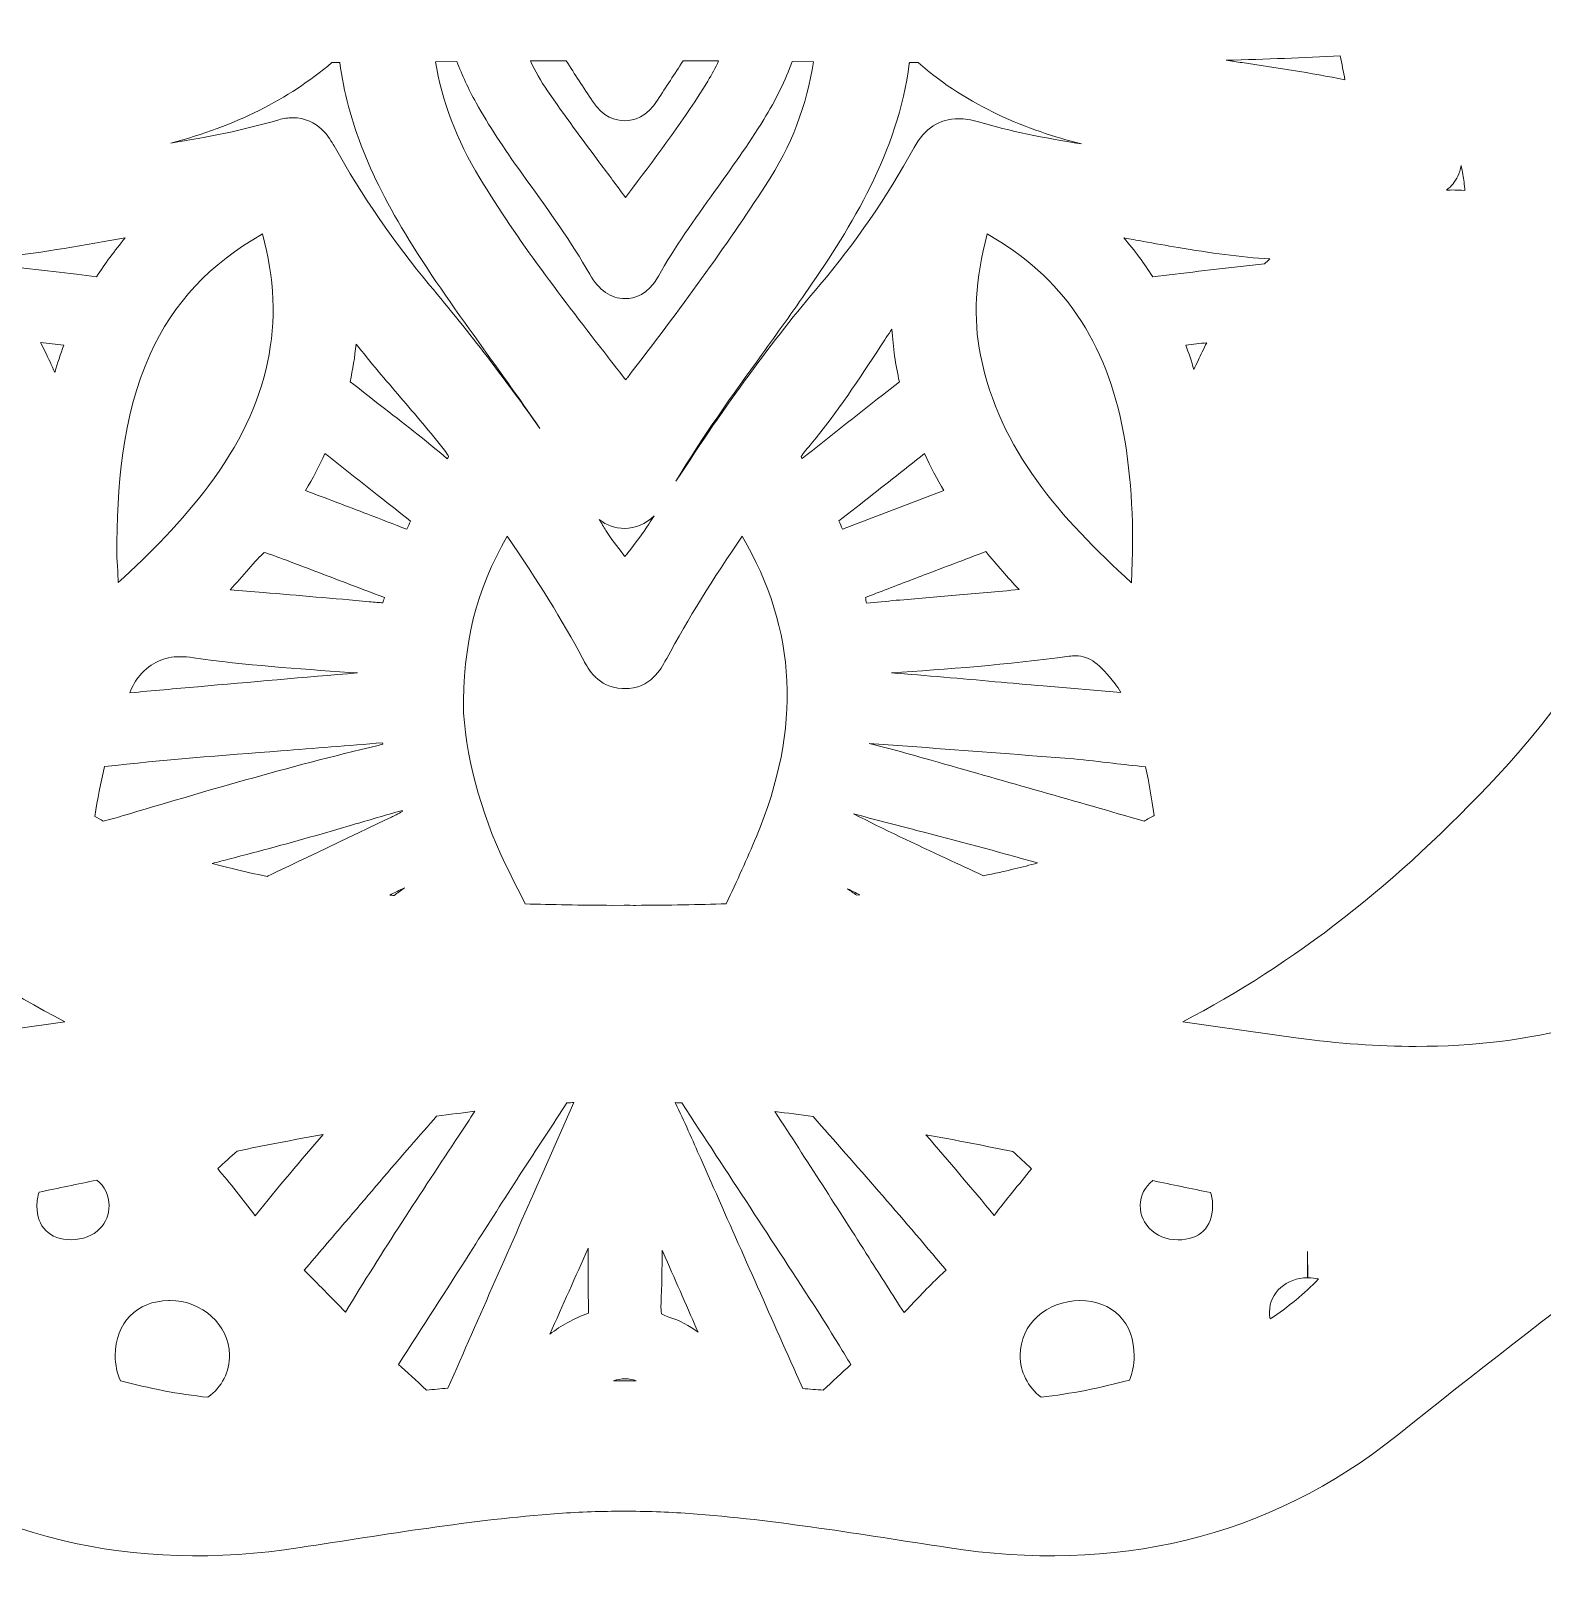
# Model space of a CAD drawing. Extents: x 86 to 1914, y -1775 to -226.
# Drawn here: x 877.8 to 1189.3, y -1775.2 to -1457.2 of the extents above; entities that cross this region are included whole.
import ezdxf

# ---------------------------------------------------------------- set-up
doc = ezdxf.new("R2010")
doc.units = 0
doc.header["$MEASUREMENT"] = 0
doc.layers.add('Layer 1', color=7, linetype='Continuous')

# ---------------------------------------------------------------- blocks, each defined once
blk = doc.blocks.new('block 3')
at = {"layer": 'Layer 1', "lineweight": 0}
for points, knots in [([(1909.17, -702.32), (1893.53, -708.4), (1878.2, -715.47), (1862.07, -720.2), (1823.68, -731.4), (1784.54, -739.2), (1744.98, -744.84), (1694.01, -752.11), (1642.77, -754.79), (1591.31, -753.43), (1567.38, -752.78), (1543.5, -751.06), (1519.7, -748.57), (1518.95, -748.5), (1518.23, -748.27), (1516.47, -747.89), (1521.31, -745.56), (1525.28, -743.84), (1529.07, -741.79), (1559.4, -725.46), (1587.96, -706.29), (1616.7, -687.4), (1637.98, -673.37), (1658.69, -658.5), (1678.04, -641.89), (1702.57, -620.8), (1726.08, -598.68), (1745.34, -572.43), (1771.85, -536.26), (1794.13, -497.98), (1805.01, -453.96), (1810.58, -431.4), (1812.48, -408.61), (1807.15, -385.71), (1799.99, -355.07), (1781.2, -333.42), (1754.39, -318.07), (1735.77, -307.39), (1715.33, -301.57), (1694.83, -296.02), (1639.25, -281.02), (1582.52, -273.01), (1525.26, -268.1), (1466.95, -263.11), (1408.48, -261.26), (1350.06, -258.65), (1310.62, -256.91), (1271.23, -254.46), (1231.92, -250.93), (1187.04, -246.9), (1142.64, -240.01), (1098.76, -229.77), (1097.38, -229.46), (1095.97, -229.28), (1094.55, -229.02), (1078.62, -226.14), (1069.68, -233.52), (1069.82, -249.66), (1069.91, -262.09), (1074.97, -273.1), (1080.67, -283.74), (1093.27, -307.24), (1112.11, -324.9), (1133.84, -339.73), (1161.19, -358.37), (1191.36, -371.14), (1222.31, -382.25), (1258.9, -395.4), (1296.14, -406.22), (1334.58, -412.44), (1357.87, -416.21), (1381.45, -418.28), (1404.53, -423.39), (1415.7, -425.87), (1426.68, -428.9), (1436.75, -434.56), (1456.38, -445.58), (1461.8, -464.49), (1451.07, -484.35), (1446.41, -492.94), (1439.97, -500.12), (1433.06, -506.94), (1394.64, -544.94), (1348.21, -569.06), (1297.15, -585.1), (1255.81, -598.08), (1213.48, -605.3), (1170.25, -608.18), (1144.02, -609.94), (1117.76, -611.25), (1091.51, -612.79), (1070.66, -614), (1049.77, -614.35), (1028.92, -615.67), (1019.27, -616.27), (1009.63, -616.49), (1000, -616.47), (990.37, -616.49), (980.73, -616.27), (971.08, -615.67), (950.23, -614.35), (929.34, -614), (908.49, -612.79), (882.24, -611.25), (855.98, -609.94), (829.75, -608.18), (786.52, -605.3), (744.19, -598.08), (702.85, -585.1), (651.79, -569.06), (605.36, -544.94), (566.94, -506.94), (560.03, -500.12), (553.59, -492.94), (548.93, -484.35), (538.2, -464.49), (543.62, -445.58), (563.25, -434.56), (573.32, -428.9), (584.3, -425.87), (595.47, -423.39), (618.55, -418.28), (642.13, -416.21), (665.42, -412.44), (703.86, -406.22), (741.1, -395.4), (777.69, -382.25), (808.64, -371.14), (838.81, -358.37), (866.15, -339.73), (887.89, -324.9), (906.73, -307.24), (919.33, -283.74), (925.03, -273.1), (930.09, -262.09), (930.18, -249.66), (930.32, -233.52), (921.38, -226.14), (905.45, -229.02), (904.03, -229.28), (902.62, -229.46), (901.24, -229.77), (857.36, -240.01), (812.96, -246.9), (768.08, -250.93), (728.77, -254.46), (689.38, -256.91), (649.94, -258.65), (591.52, -261.26), (533.05, -263.11), (474.74, -268.1), (417.48, -273.01), (360.75, -281.02), (305.17, -296.02), (284.67, -301.57), (264.23, -307.39), (245.61, -318.07), (218.8, -333.42), (200.01, -355.07), (192.85, -385.71), (187.52, -408.61), (189.42, -431.4), (194.99, -453.96), (205.87, -497.98), (228.15, -536.26), (254.66, -572.43), (273.92, -598.68), (297.43, -620.8), (321.96, -641.89), (341.31, -658.5), (362.02, -673.37), (383.3, -687.4), (412.04, -706.29), (440.6, -725.46), (470.93, -741.79), (474.72, -743.84), (478.69, -745.56), (483.53, -747.89), (481.77, -748.27), (481.05, -748.5), (480.3, -748.57), (456.5, -751.06), (432.62, -752.78), (408.69, -753.43), (357.23, -754.79), (305.99, -752.11), (255.02, -744.84), (215.46, -739.2), (176.32, -731.4), (137.93, -720.2), (121.79, -715.47), (106.47, -708.4), (90.83, -702.32), (87.69, -701.09), (86.4, -701.07), (86.48, -705.08), (86.69, -719.22), (87.8, -733.29), (91.12, -747.05), (99.71, -782.62), (115.58, -814.95), (136.23, -844.92), (168.79, -892.16), (210.55, -928.09), (264.67, -948.87), (273.9, -952.41), (282.4, -953.96), (291.34, -948.92), (292.97, -948.02), (294.91, -947.66), (296.69, -947), (374.62, -918.81), (451.55, -888.04), (528.24, -856.69), (532.23, -855.06), (533.25, -856.2), (534.44, -859.68), (539.3, -873.81), (542.84, -888.26), (545.3, -902.96), (551.58, -940.29), (550.69, -978.12), (552.97, -1015.72), (553.99, -1032.31), (554.86, -1048.99), (554.24, -1065.56), (553.75, -1078.11), (558.83, -1087.41), (565.88, -1096.91), (582.42, -1119.16), (599.1, -1141.37), (614.38, -1164.49), (643.83, -1209.07), (661.58, -1258.64), (673.71, -1310.35), (687.05, -1367.25), (691.77, -1425.16), (693.42, -1483.42), (694.18, -1510.5), (693.29, -1537.61), (694.51, -1564.72), (696.46, -1608.03), (712.64, -1644.19), (746.14, -1672.33), (776.75, -1698), (809.08, -1721.5), (840.23, -1746.5), (867.46, -1768.37), (898.86, -1775.17), (933.26, -1769.89), (950.95, -1767.19), (968.61, -1764.18), (986.51, -1762.87), (991.03, -1762.55), (995.52, -1762.4), (1000, -1762.4), (1004.48, -1762.4), (1008.97, -1762.55), (1013.49, -1762.87), (1031.39, -1764.18), (1049.05, -1767.19), (1066.74, -1769.89), (1101.14, -1775.17), (1132.54, -1768.37), (1159.77, -1746.5), (1190.92, -1721.5), (1223.25, -1698), (1253.86, -1672.33), (1287.36, -1644.19), (1303.53, -1608.03), (1305.49, -1564.72), (1306.71, -1537.61), (1305.82, -1510.5), (1306.58, -1483.42), (1308.23, -1425.16), (1312.95, -1367.25), (1326.29, -1310.35), (1338.42, -1258.64), (1356.17, -1209.07), (1385.62, -1164.49), (1400.9, -1141.37), (1417.58, -1119.16), (1434.12, -1096.91), (1441.17, -1087.41), (1446.25, -1078.11), (1445.76, -1065.56), (1445.14, -1048.99), (1446.01, -1032.31), (1447.03, -1015.72), (1449.31, -978.12), (1448.42, -940.29), (1454.7, -902.96), (1457.16, -888.26), (1460.7, -873.81), (1465.56, -859.68), (1466.75, -856.2), (1467.77, -855.06), (1471.76, -856.69), (1548.45, -888.04), (1625.38, -918.81), (1703.31, -947), (1705.09, -947.66), (1707.03, -948.02), (1708.66, -948.92), (1717.6, -953.96), (1726.1, -952.41), (1735.33, -948.87), (1789.45, -928.09), (1831.21, -892.16), (1863.77, -844.92), (1884.42, -814.95), (1900.29, -782.62), (1908.88, -747.05), (1912.2, -733.29), (1913.31, -719.22), (1913.52, -705.08), (1913.6, -701.07), (1912.31, -701.09), (1909.17, -702.32)], [0, 0, 0, 0, 1, 1, 1, 2, 2, 2, 3, 3, 3, 4, 4, 4, 5, 5, 5, 6, 6, 6, 7, 7, 7, 8, 8, 8, 9, 9, 9, 10, 10, 10, 11, 11, 11, 12, 12, 12, 13, 13, 13, 14, 14, 14, 15, 15, 15, 16, 16, 16, 17, 17, 17, 18, 18, 18, 19, 19, 19, 20, 20, 20, 21, 21, 21, 22, 22, 22, 23, 23, 23, 24, 24, 24, 25, 25, 25, 26, 26, 26, 27, 27, 27, 28, 28, 28, 29, 29, 29, 30, 30, 30, 31, 31, 31, 32, 32, 32, 33, 33, 33, 34, 34, 34, 35, 35, 35, 36, 36, 36, 37, 37, 37, 38, 38, 38, 39, 39, 39, 40, 40, 40, 41, 41, 41, 42, 42, 42, 43, 43, 43, 44, 44, 44, 45, 45, 45, 46, 46, 46, 47, 47, 47, 48, 48, 48, 49, 49, 49, 50, 50, 50, 51, 51, 51, 52, 52, 52, 53, 53, 53, 54, 54, 54, 55, 55, 55, 56, 56, 56, 57, 57, 57, 58, 58, 58, 59, 59, 59, 60, 60, 60, 61, 61, 61, 62, 62, 62, 63, 63, 63, 64, 64, 64, 65, 65, 65, 66, 66, 66, 67, 67, 67, 68, 68, 68, 69, 69, 69, 70, 70, 70, 71, 71, 71, 72, 72, 72, 73, 73, 73, 74, 74, 74, 75, 75, 75, 76, 76, 76, 77, 77, 77, 78, 78, 78, 79, 79, 79, 80, 80, 80, 81, 81, 81, 82, 82, 82, 83, 83, 83, 84, 84, 84, 85, 85, 85, 86, 86, 86, 87, 87, 87, 88, 88, 88, 89, 89, 89, 90, 90, 90, 91, 91, 91, 92, 92, 92, 93, 93, 93, 94, 94, 94, 95, 95, 95, 96, 96, 96, 97, 97, 97, 98, 98, 98, 99, 99, 99, 100, 100, 100, 101, 101, 101, 102, 102, 102, 103, 103, 103, 104, 104, 104, 105, 105, 105, 106, 106, 106, 106]), ([(1148.69, -1467.33), (1141.59, -1465.9), (1134.44, -1464.83), (1127.48, -1463.8), (1126.39, -1463.63), (1125.29, -1463.47), (1124.2, -1463.31), (1132.41, -1463.07), (1140.19, -1462.78), (1147.72, -1462.42), (1148.02, -1464.07), (1148.37, -1465.72), (1148.69, -1467.33)], [0, 0, 0, 0, 1, 1, 1, 2, 2, 2, 3, 3, 3, 4, 4, 4, 4]), ([(939.82, -1463.78), (939.82, -1463.78), (941.45, -1463.76), (941.45, -1463.76), (943.09, -1475.96), (947.76, -1487.68), (956.58, -1501.69), (961.47, -1509.45), (966.86, -1516.94), (972.08, -1524.17), (975.63, -1529.11), (979.24, -1534.11), (982.7, -1539.22), (975.83, -1529.36), (968.31, -1519.57), (959.98, -1509.65), (952.68, -1500.93), (946.04, -1491.28), (940.28, -1480.95), (939.48, -1479.52), (937.03, -1475.15), (931.74, -1475.15), (930.81, -1475.15), (929.85, -1475.29), (928.87, -1475.58), (921.64, -1477.7), (914.17, -1479.19), (906.66, -1480.37), (919.91, -1476.91), (930.83, -1471.43), (939.82, -1463.78)], [0, 0, 0, 0, 1, 1, 1, 2, 2, 2, 3, 3, 3, 4, 4, 4, 5, 5, 5, 6, 6, 6, 7, 7, 7, 8, 8, 8, 9, 9, 9, 10, 10, 10, 10]), ([(1000.4, -1529.2), (1000.25, -1529.02), (996.72, -1524.46), (996.72, -1524.46), (987.58, -1512.66), (978.12, -1500.48), (970.34, -1487.62), (965.5, -1479.64), (962.43, -1471.58), (961.22, -1463.6), (961.22, -1463.6), (965.62, -1463.56), (965.62, -1463.56), (966.66, -1466.39), (967.98, -1469.24), (969.56, -1472.07), (972.17, -1476.71), (975.25, -1481.46), (978.97, -1486.61), (978.97, -1486.61), (980.02, -1488.06), (980.02, -1488.06), (984.73, -1494.57), (989.18, -1500.71), (992.98, -1507.38), (994.9, -1510.74), (997.35, -1512.44), (1000.25, -1512.44), (1002.21, -1512.44), (1005, -1511.65), (1007.14, -1507.82), (1010.52, -1501.8), (1014.5, -1496.25), (1018.73, -1490.38), (1022.14, -1485.63), (1025.67, -1480.71), (1028.85, -1475.55), (1031.37, -1471.39), (1033.33, -1467.44), (1034.74, -1463.56), (1034.74, -1463.56), (1039.11, -1463.6), (1039.11, -1463.6), (1037.82, -1472.46), (1034.52, -1481.02), (1029.25, -1489.11), (1021.07, -1501.6), (1011.75, -1514.57), (1000.74, -1528.74), (1000.65, -1528.87), (1000.53, -1529.03), (1000.4, -1529.2)], [0, 0, 0, 0, 1, 1, 1, 2, 2, 2, 3, 3, 3, 4, 4, 4, 5, 5, 5, 6, 6, 6, 7, 7, 7, 8, 8, 8, 9, 9, 9, 10, 10, 10, 11, 11, 11, 12, 12, 12, 13, 13, 13, 14, 14, 14, 15, 15, 15, 16, 16, 16, 17, 17, 17, 17]), ([(988.12, -1463.42), (989.92, -1466.19), (991.73, -1468.96), (993.55, -1471.72), (995.74, -1475.08), (998.37, -1475.78), (1000.18, -1475.78), (1002.03, -1475.78), (1004.71, -1475.04), (1006.98, -1471.5), (1008.72, -1468.8), (1010.48, -1466.12), (1012.26, -1463.42), (1014.69, -1463.43), (1017.12, -1463.43), (1019.55, -1463.45), (1018.89, -1464.85), (1018.15, -1466.23), (1017.32, -1467.6), (1012.71, -1475.24), (1007.16, -1482.58), (1001.78, -1489.69), (1001.78, -1489.69), (1000.34, -1491.59), (1000.34, -1491.59), (998.6, -1489.18), (996.83, -1486.81), (995.03, -1484.43), (991.44, -1479.61), (987.71, -1474.62), (984.3, -1469.62), (982.88, -1467.57), (981.72, -1465.52), (980.78, -1463.45), (983.23, -1463.43), (985.68, -1463.43), (988.12, -1463.42)], [0, 0, 0, 0, 1, 1, 1, 2, 2, 2, 3, 3, 3, 4, 4, 4, 5, 5, 5, 6, 6, 6, 7, 7, 7, 8, 8, 8, 9, 9, 9, 10, 10, 10, 11, 11, 11, 12, 12, 12, 12]), ([(1073.12, -1476.02), (1071.6, -1475.56), (1070.26, -1475.35), (1069.01, -1475.35), (1065.13, -1475.35), (1062.05, -1477.34), (1059.87, -1481.31), (1054.19, -1491.57), (1047.65, -1501.09), (1040.43, -1509.6), (1030.68, -1521.07), (1021.12, -1534.09), (1010.77, -1550.08), (1016.15, -1541.05), (1022.41, -1532.37), (1028.48, -1523.94), (1031.64, -1519.57), (1034.9, -1515.04), (1038.02, -1510.5), (1046.85, -1497.63), (1056.48, -1482.36), (1058.87, -1464), (1058.87, -1463.92), (1058.89, -1463.85), (1058.89, -1463.78), (1058.89, -1463.78), (1060.67, -1463.78), (1060.67, -1463.78), (1071.15, -1472.92), (1083.15, -1477.72), (1094.34, -1480.55), (1086.43, -1479.26), (1079.7, -1477.96), (1073.12, -1476.02)], [0, 0, 0, 0, 1, 1, 1, 2, 2, 2, 3, 3, 3, 4, 4, 4, 5, 5, 5, 6, 6, 6, 7, 7, 7, 8, 8, 8, 9, 9, 9, 10, 10, 10, 11, 11, 11, 11]), ([(1170.98, -1488.75), (1171.65, -1487.91), (1172.34, -1486.7), (1172.66, -1485.03), (1172.77, -1485.63), (1172.88, -1486.23), (1172.99, -1486.84), (1173.17, -1487.89), (1173.3, -1489), (1173.43, -1490.16), (1172.5, -1490.09), (1171.58, -1490.05), (1170.67, -1490.05), (1170.32, -1490.05), (1169.96, -1490.05), (1169.62, -1490.07), (1170.13, -1489.69), (1170.58, -1489.25), (1170.98, -1488.75)], [0, 0, 0, 0, 1, 1, 1, 2, 2, 2, 3, 3, 3, 4, 4, 4, 5, 5, 5, 6, 6, 6, 6]), ([(868.53, -1504.18), (877.22, -1503.43), (885.77, -1501.93), (894.06, -1500.48), (895.11, -1500.3), (896.16, -1500.11), (897.23, -1499.93), (895.02, -1502.56), (893.06, -1505.21), (891.3, -1507.93), (891.3, -1507.93), (887.17, -1507.42), (887.17, -1507.42), (880.82, -1506.66), (874.28, -1505.88), (867.77, -1505.17), (867.48, -1504.88), (867.17, -1504.61), (866.88, -1504.34), (867.51, -1504.27), (868.17, -1504.21), (868.53, -1504.18)], [0, 0, 0, 0, 1, 1, 1, 2, 2, 2, 3, 3, 3, 4, 4, 4, 5, 5, 5, 6, 6, 6, 7, 7, 7, 7]), ([(914.48, -1550.94), (908.94, -1558.35), (902.4, -1564.93), (895.8, -1570.99), (895.73, -1569.67), (895.49, -1565.13), (895.49, -1565.13), (895.55, -1551.44), (896.43, -1536.98), (902.36, -1523.88), (907.13, -1513.35), (914.71, -1505.23), (925.5, -1499.12), (930.56, -1517.28), (926.93, -1534.26), (914.48, -1550.94)], [0, 0, 0, 0, 1, 1, 1, 2, 2, 2, 3, 3, 3, 4, 4, 4, 5, 5, 5, 5]), ([(1104.65, -1571.01), (1090.11, -1557.63), (1077.51, -1543.85), (1073.54, -1524.07), (1072.02, -1516.49), (1072.45, -1508.51), (1074.94, -1499.12), (1090.4, -1507.84), (1099.59, -1521.29), (1103.04, -1540.2), (1104.73, -1549.56), (1105.27, -1559.35), (1104.65, -1571.01)], [0, 0, 0, 0, 1, 1, 1, 2, 2, 2, 3, 3, 3, 4, 4, 4, 4]), ([(1103.13, -1499.93), (1104.44, -1500.15), (1105.76, -1500.4), (1107.1, -1500.64), (1109.49, -1501.08), (1111.89, -1501.51), (1114.28, -1501.91), (1120.95, -1503), (1127.01, -1503.92), (1133.21, -1504.25), (1132.85, -1504.59), (1132.49, -1504.94), (1132.12, -1505.28), (1125.52, -1505.93), (1118.89, -1506.77), (1112.45, -1507.55), (1112.45, -1507.55), (1109.06, -1507.97), (1109.06, -1507.97), (1107.32, -1505.21), (1105.34, -1502.54), (1103.13, -1499.93)], [0, 0, 0, 0, 1, 1, 1, 2, 2, 2, 3, 3, 3, 4, 4, 4, 5, 5, 5, 6, 6, 6, 7, 7, 7, 7]), ([(751.15, -1592.28), (751.82, -1566.46), (759.07, -1540.33), (774.01, -1510), (774.88, -1508.24), (775.79, -1506.44), (776.7, -1504.67), (777.02, -1508.13), (777.29, -1511.61), (777.53, -1515.05), (779.94, -1551.08), (794.17, -1583.28), (819.85, -1610.79), (840.55, -1632.98), (861.91, -1649.68), (884.76, -1661.5), (877.07, -1662.62), (869.2, -1663.77), (861.46, -1664.82), (852.59, -1666), (844.49, -1666.58), (836.66, -1666.58), (824.65, -1666.58), (813.7, -1665.22), (803.17, -1662.41), (781.99, -1656.75), (768.1, -1647.12), (759.47, -1632.13), (753.36, -1621.54), (750.73, -1608.87), (751.15, -1592.28)], [0, 0, 0, 0, 1, 1, 1, 2, 2, 2, 3, 3, 3, 4, 4, 4, 5, 5, 5, 6, 6, 6, 7, 7, 7, 8, 8, 8, 9, 9, 9, 10, 10, 10, 10]), ([(1138.54, -1664.82), (1130.8, -1663.77), (1122.93, -1662.62), (1115.24, -1661.5), (1138.09, -1649.68), (1159.45, -1633), (1180.15, -1610.79), (1205.83, -1583.28), (1220.06, -1551.08), (1222.47, -1515.04), (1222.71, -1511.61), (1222.98, -1508.13), (1223.3, -1504.67), (1224.21, -1506.44), (1225.12, -1508.24), (1225.99, -1510.01), (1240.93, -1540.33), (1248.18, -1566.47), (1248.85, -1592.28), (1249.27, -1608.87), (1246.64, -1621.54), (1240.53, -1632.13), (1231.9, -1647.12), (1218.01, -1656.75), (1196.83, -1662.41), (1186.3, -1665.22), (1175.35, -1666.58), (1163.34, -1666.58), (1155.51, -1666.58), (1147.41, -1666), (1138.54, -1664.82)], [0, 0, 0, 0, 1, 1, 1, 2, 2, 2, 3, 3, 3, 4, 4, 4, 5, 5, 5, 6, 6, 6, 7, 7, 7, 8, 8, 8, 9, 9, 9, 10, 10, 10, 10]), ([(1056.82, -1529.6), (1056.82, -1529.6), (1053.36, -1532.32), (1053.36, -1532.32), (1047.85, -1536.65), (1042.34, -1540.98), (1036.81, -1545.39), (1036.72, -1545.24), (1036.62, -1545.1), (1036.55, -1544.99), (1037.1, -1544.23), (1038, -1543.14), (1038.66, -1542.34), (1044, -1535.91), (1048.57, -1528.94), (1052.98, -1522.2), (1053.74, -1521.06), (1054.5, -1519.9), (1055.26, -1518.74), (1055.54, -1522.54), (1056.04, -1526.11), (1056.82, -1529.6)], [0, 0, 0, 0, 1, 1, 1, 2, 2, 2, 3, 3, 3, 4, 4, 4, 5, 5, 5, 6, 6, 6, 7, 7, 7, 7]), ([(884.56, -1522.03), (883.89, -1523.88), (883.25, -1525.75), (882.71, -1527.66), (882.07, -1526.19), (881.4, -1524.77), (880.73, -1523.38), (880.42, -1522.74), (880.1, -1522.11), (879.77, -1521.47), (881.37, -1521.65), (882.96, -1521.85), (884.56, -1522.03)], [0, 0, 0, 0, 1, 1, 1, 2, 2, 2, 3, 3, 3, 4, 4, 4, 4]), ([(943.59, -1529.56), (944.14, -1527.04), (944.55, -1524.46), (944.83, -1521.8), (947.82, -1525.59), (950.92, -1529.22), (953.98, -1532.79), (957.01, -1536.34), (960.15, -1540), (963.03, -1543.68), (963.56, -1544.35), (963.79, -1544.75), (963.88, -1544.97), (963.85, -1545.08), (963.76, -1545.22), (963.63, -1545.46), (959.1, -1541.62), (954.4, -1537.97), (949.83, -1534.44), (947.75, -1532.8), (945.66, -1531.19), (943.59, -1529.56)], [0, 0, 0, 0, 1, 1, 1, 2, 2, 2, 3, 3, 3, 4, 4, 4, 5, 5, 5, 6, 6, 6, 7, 7, 7, 7]), ([(1120.21, -1521.53), (1119.88, -1522.14), (1119.58, -1522.74), (1119.27, -1523.38), (1118.69, -1524.59), (1118.11, -1525.81), (1117.54, -1527.06), (1117.04, -1525.35), (1116.48, -1523.67), (1115.86, -1522.03), (1117.33, -1521.85), (1118.78, -1521.69), (1120.21, -1521.53)], [0, 0, 0, 0, 1, 1, 1, 2, 2, 2, 3, 3, 3, 4, 4, 4, 4]), ([(947.24, -1556.88), (942.98, -1555.27), (938.72, -1553.64), (934.4, -1552.01), (935.91, -1549.49), (937.23, -1546.95), (938.41, -1544.37), (942.11, -1547.33), (945.82, -1550.25), (949.54, -1553.17), (951.72, -1554.87), (953.87, -1556.58), (956.05, -1558.3), (955.8, -1558.84), (955.54, -1559.4), (955.29, -1559.97), (952.6, -1558.95), (949.92, -1557.92), (947.24, -1556.88)], [0, 0, 0, 0, 1, 1, 1, 2, 2, 2, 3, 3, 3, 4, 4, 4, 5, 5, 5, 6, 6, 6, 6]), ([(1066.02, -1552.02), (1066.02, -1552.02), (1045.11, -1559.95), (1045.11, -1559.95), (1044.86, -1559.39), (1044.62, -1558.82), (1044.37, -1558.28), (1044.37, -1558.28), (1048.81, -1554.78), (1048.81, -1554.78), (1053.2, -1551.34), (1057.57, -1547.87), (1061.97, -1544.39), (1063.24, -1547.13), (1064.62, -1549.69), (1066.02, -1552.02)], [0, 0, 0, 0, 1, 1, 1, 2, 2, 2, 3, 3, 3, 4, 4, 4, 5, 5, 5, 5]), ([(1000.15, -1559.82), (1002.43, -1559.82), (1004.53, -1558.9), (1006.24, -1557.21), (1005.87, -1557.77), (1005.51, -1558.33), (1005.15, -1558.91), (1003.92, -1560.89), (1002.43, -1562.81), (1000.85, -1564.82), (1000.63, -1565.1), (1000.44, -1565.35), (1000.24, -1565.62), (1000.13, -1565.5), (1000.04, -1565.37), (999.95, -1565.24), (998.6, -1563.52), (997.33, -1561.91), (996.34, -1560.26), (995.88, -1559.49), (995.43, -1558.73), (994.96, -1557.97), (996.46, -1559.17), (998.24, -1559.82), (1000.15, -1559.82)], [0, 0, 0, 0, 1, 1, 1, 2, 2, 2, 3, 3, 3, 4, 4, 4, 5, 5, 5, 6, 6, 6, 7, 7, 7, 8, 8, 8, 8]), ([(966.98, -1597.86), (966.8, -1583.66), (969.52, -1572.51), (975.99, -1561.43), (982.3, -1570.66), (987.29, -1578.73), (991.53, -1586.56), (991.53, -1586.56), (991.77, -1587.04), (991.77, -1587.04), (992.62, -1588.69), (994.62, -1592.57), (999.67, -1592.82), (999.84, -1592.84), (1000.02, -1592.84), (1000.18, -1592.84), (1005.53, -1592.84), (1007.74, -1588.69), (1008.68, -1586.91), (1008.68, -1586.91), (1008.85, -1586.62), (1008.85, -1586.62), (1013.25, -1578.46), (1018.37, -1570.19), (1024.42, -1561.43), (1035.75, -1580.73), (1036.7, -1601), (1027.34, -1623.33), (1025.44, -1627.87), (1023.35, -1632.51), (1021.14, -1637.17), (1015.45, -1637.37), (1009.39, -1637.48), (1002.39, -1637.51), (1002.39, -1637.51), (1000.13, -1637.49), (1000.11, -1637.49), (1000.11, -1637.49), (997.64, -1637.51), (997.64, -1637.51), (991.06, -1637.48), (985.17, -1637.37), (979.71, -1637.2), (978.68, -1635.17), (977.66, -1633.14), (976.63, -1631.11), (971.15, -1620.45), (967.64, -1608.34), (966.98, -1597.86)], [0, 0, 0, 0, 1, 1, 1, 2, 2, 2, 3, 3, 3, 4, 4, 4, 5, 5, 5, 6, 6, 6, 7, 7, 7, 8, 8, 8, 9, 9, 9, 10, 10, 10, 11, 11, 11, 12, 12, 12, 13, 13, 13, 14, 14, 14, 15, 15, 15, 16, 16, 16, 16]), ([(950.36, -1575.14), (949.61, -1575.11), (948.67, -1575.01), (947.51, -1574.91), (940.24, -1574.25), (932.95, -1573.64), (925.66, -1573.02), (923.4, -1572.82), (921.11, -1572.64), (918.84, -1572.44), (920.13, -1571.04), (921.4, -1569.63), (922.69, -1568.16), (923.9, -1566.78), (925.17, -1565.37), (925.84, -1564.77), (926.77, -1564.99), (928.71, -1565.71), (930.45, -1566.38), (932.68, -1567.22), (934.91, -1568.07), (937.14, -1568.92), (941.64, -1570.64), (946.13, -1572.37), (950.65, -1574.02), (950.56, -1574.42), (950.45, -1574.8), (950.36, -1575.14)], [0, 0, 0, 0, 1, 1, 1, 2, 2, 2, 3, 3, 3, 4, 4, 4, 5, 5, 5, 6, 6, 6, 7, 7, 7, 8, 8, 8, 9, 9, 9, 9]), ([(1049.84, -1574.04), (1050.5, -1573.76), (1051.28, -1573.47), (1052.02, -1573.18), (1055.34, -1571.93), (1058.65, -1570.66), (1061.95, -1569.41), (1066.18, -1567.8), (1070.4, -1566.18), (1074.65, -1564.59), (1076.89, -1567.31), (1079.22, -1569.94), (1081.5, -1572.42), (1077.04, -1572.82), (1072.72, -1573.2), (1068.43, -1573.58), (1066.38, -1573.76), (1064.31, -1573.94), (1062.26, -1574.11), (1058.26, -1574.45), (1054.12, -1574.8), (1050.02, -1575.21), (1049.97, -1574.82), (1049.9, -1574.4), (1049.84, -1574.04)], [0, 0, 0, 0, 1, 1, 1, 2, 2, 2, 3, 3, 3, 4, 4, 4, 5, 5, 5, 6, 6, 6, 7, 7, 7, 8, 8, 8, 8]), ([(900.21, -1590.15), (902.73, -1587.38), (905.16, -1586.26), (908.55, -1586.26), (909.38, -1586.26), (910.29, -1586.33), (911.27, -1586.47), (921.98, -1588), (932.88, -1588.76), (943.43, -1589.48), (943.43, -1589.48), (945.12, -1589.61), (945.12, -1589.61), (934.11, -1590.5), (923, -1591.48), (912.21, -1592.44), (907.53, -1592.86), (902.85, -1593.27), (898.18, -1593.69), (898.75, -1592.29), (899.37, -1591.08), (900.21, -1590.15)], [0, 0, 0, 0, 1, 1, 1, 2, 2, 2, 3, 3, 3, 4, 4, 4, 5, 5, 5, 6, 6, 6, 7, 7, 7, 7]), ([(1055.19, -1589.59), (1066.36, -1588.87), (1079.03, -1587.87), (1091.85, -1586.17), (1092.29, -1586.11), (1092.72, -1586.07), (1093.12, -1586.07), (1096.2, -1586.07), (1098.05, -1587.78), (1101.3, -1591.82), (1101.72, -1592.35), (1102.12, -1592.95), (1102.46, -1593.65), (1102.46, -1593.65), (1086.47, -1592.28), (1086.47, -1592.28), (1083.17, -1591.99), (1079.89, -1591.7), (1076.59, -1591.41), (1069.59, -1590.77), (1062.37, -1590.14), (1055.19, -1589.59)], [0, 0, 0, 0, 1, 1, 1, 2, 2, 2, 3, 3, 3, 4, 4, 4, 5, 5, 5, 6, 6, 6, 7, 7, 7, 7]), ([(892.93, -1608.92), (905.01, -1607.52), (917.36, -1606.58), (929.31, -1605.67), (936.16, -1605.15), (943.21, -1604.6), (950.28, -1603.99), (950.3, -1604.08), (950.32, -1604.19), (950.34, -1604.3), (949.98, -1604.37), (949.63, -1604.46), (949.36, -1604.53), (930.9, -1608.92), (912.48, -1614.32), (896.89, -1619), (895.51, -1619.42), (894.11, -1619.76), (892.66, -1620.13), (892.1, -1619.82), (891.54, -1619.49), (890.98, -1619.16), (891.5, -1615.61), (892.16, -1612.24), (892.93, -1608.92)], [0, 0, 0, 0, 1, 1, 1, 2, 2, 2, 3, 3, 3, 4, 4, 4, 5, 5, 5, 6, 6, 6, 7, 7, 7, 8, 8, 8, 8]), ([(1062.43, -1605), (1072.65, -1605.77), (1082.73, -1606.53), (1092.81, -1607.34), (1095.46, -1607.56), (1098.07, -1607.87), (1100.85, -1608.21), (1103, -1608.47), (1105.23, -1608.72), (1107.57, -1608.96), (1108.3, -1612.22), (1108.82, -1615.52), (1109.37, -1618.96), (1108.68, -1619.36), (1107.97, -1619.76), (1107.26, -1620.14), (1093.14, -1616.06), (1078.98, -1612.04), (1064.82, -1608.01), (1064.82, -1608.01), (1063.39, -1607.61), (1063.39, -1607.61), (1059.22, -1606.42), (1054.92, -1605.2), (1050.59, -1604.12), (1050.59, -1604.12), (1062.43, -1605), (1062.43, -1605)], [0, 0, 0, 0, 1, 1, 1, 2, 2, 2, 3, 3, 3, 4, 4, 4, 5, 5, 5, 6, 6, 6, 7, 7, 7, 8, 8, 8, 9, 9, 9, 9]), ([(918.77, -1627.94), (924.94, -1626.31), (931.34, -1624.62), (937.59, -1622.81), (937.59, -1622.81), (944.08, -1620.92), (944.08, -1620.92), (947.47, -1619.93), (950.88, -1618.93), (954.29, -1617.95), (954.33, -1618.02), (954.35, -1618.09), (954.38, -1618.17), (953.57, -1618.6), (952.55, -1619.09), (952.12, -1619.31), (945.55, -1622.43), (926.5, -1631.55), (926.5, -1631.55), (924.05, -1631.06), (921.75, -1630.55), (919.53, -1630.01), (918.03, -1629.64), (916.56, -1629.28), (915.13, -1628.9), (916.34, -1628.57), (917.56, -1628.25), (918.77, -1627.94)], [0, 0, 0, 0, 1, 1, 1, 2, 2, 2, 3, 3, 3, 4, 4, 4, 5, 5, 5, 6, 6, 6, 7, 7, 7, 8, 8, 8, 9, 9, 9, 9]), ([(1074.14, -1631.42), (1071.62, -1630.22), (1069.06, -1629.05), (1066.52, -1627.85), (1060.2, -1624.91), (1053.67, -1621.87), (1047.38, -1618.64), (1051.69, -1619.8), (1056.01, -1620.92), (1060.32, -1622.05), (1068.54, -1624.19), (1077, -1626.4), (1085.33, -1628.77), (1083.75, -1629.21), (1082.13, -1629.61), (1080.47, -1630.01), (1078.51, -1630.48), (1076.44, -1630.95), (1074.14, -1631.42)], [0, 0, 0, 0, 1, 1, 1, 2, 2, 2, 3, 3, 3, 4, 4, 4, 5, 5, 5, 6, 6, 6, 6]), ([(954.8, -1633.9), (954.07, -1634.45), (953.37, -1634.97), (952.64, -1635.48), (952.35, -1635.46), (952.04, -1635.43), (951.75, -1635.39), (952.77, -1634.9), (953.78, -1634.39), (954.8, -1633.9)], [0, 0, 0, 0, 1, 1, 1, 2, 2, 2, 3, 3, 3, 3]), ([(1048.68, -1635.36), (1048.68, -1635.36), (1048.03, -1635.41), (1048.03, -1635.41), (1047.41, -1634.97), (1046.78, -1634.54), (1046.14, -1634.12), (1047, -1634.52), (1047.85, -1634.94), (1048.68, -1635.36)], [0, 0, 0, 0, 1, 1, 1, 2, 2, 2, 3, 3, 3, 3]), ([(968.27, -1709.2), (971.5, -1704.13), (974.74, -1699.03), (978.01, -1693.97), (980.85, -1689.53), (983.74, -1685.14), (986.64, -1680.74), (986.64, -1680.74), (988.27, -1678.24), (988.27, -1678.24), (988.76, -1678.2), (989.23, -1678.18), (989.7, -1678.15), (989.7, -1678.15), (983.3, -1692.65), (983.3, -1692.65), (976.77, -1707.45), (970.23, -1722.24), (963.76, -1737.05), (962.27, -1737.16), (960.8, -1737.29), (959.33, -1737.42), (957.17, -1735.37), (955.32, -1733.7), (953.53, -1732.14), (958.52, -1724.52), (963.47, -1716.73), (968.27, -1709.2)], [0, 0, 0, 0, 1, 1, 1, 2, 2, 2, 3, 3, 3, 4, 4, 4, 5, 5, 5, 6, 6, 6, 7, 7, 7, 8, 8, 8, 9, 9, 9, 9]), ([(1036.9, -1737.11), (1036.9, -1737.11), (1035.61, -1734.21), (1035.61, -1734.21), (1029.46, -1720.35), (1023.43, -1706.76), (1017.39, -1693.18), (1017.39, -1693.18), (1015.86, -1689.71), (1015.86, -1689.71), (1014.2, -1685.92), (1012.47, -1682.01), (1010.57, -1678.16), (1011.02, -1678.2), (1011.5, -1678.24), (1011.97, -1678.25), (1021.36, -1692.56), (1030.73, -1706.88), (1040.05, -1721.22), (1041.56, -1723.55), (1043.04, -1725.98), (1044.48, -1728.33), (1045.24, -1729.6), (1046.02, -1730.87), (1046.81, -1732.16), (1044.93, -1733.9), (1043.04, -1735.66), (1041.14, -1737.45), (1039.73, -1737.33), (1038.31, -1737.22), (1036.9, -1737.11)], [0, 0, 0, 0, 1, 1, 1, 2, 2, 2, 3, 3, 3, 4, 4, 4, 5, 5, 5, 6, 6, 6, 7, 7, 7, 8, 8, 8, 9, 9, 9, 10, 10, 10, 10]), ([(942.58, -1702.84), (946.78, -1697.87), (951.01, -1692.92), (955.27, -1687.99), (957.12, -1685.87), (958.99, -1683.75), (960.85, -1681.63), (960.85, -1681.63), (961.43, -1680.97), (961.43, -1680.97), (964.14, -1680.59), (966.77, -1680.27), (969.32, -1679.96), (968.23, -1681.59), (967.16, -1683.22), (966.08, -1684.85), (958.24, -1696.71), (950.18, -1708.93), (942.63, -1721.35), (939.7, -1718.34), (936.81, -1715.4), (934.15, -1712.74), (936.96, -1709.44), (939.77, -1706.14), (942.58, -1702.84)], [0, 0, 0, 0, 1, 1, 1, 2, 2, 2, 3, 3, 3, 4, 4, 4, 5, 5, 5, 6, 6, 6, 7, 7, 7, 8, 8, 8, 8]), ([(1066.22, -1712.94), (1063.59, -1715.31), (1061.19, -1717.85), (1058.89, -1720.3), (1058.51, -1720.68), (1058.15, -1721.08), (1057.78, -1721.46), (1055.37, -1717.71), (1052.98, -1713.95), (1050.59, -1710.2), (1044.26, -1700.28), (1037.73, -1690.04), (1031.13, -1680.01), (1033.71, -1680.32), (1036.35, -1680.67), (1039.05, -1681.05), (1047.87, -1691.04), (1057.17, -1701.64), (1066.18, -1712.36), (1066.29, -1712.49), (1066.38, -1712.61), (1066.47, -1712.72), (1066.4, -1712.78), (1066.31, -1712.87), (1066.22, -1712.94)], [0, 0, 0, 0, 1, 1, 1, 2, 2, 2, 3, 3, 3, 4, 4, 4, 5, 5, 5, 6, 6, 6, 7, 7, 7, 8, 8, 8, 8]), ([(916.29, -1691.78), (917.63, -1690.58), (918.95, -1689.37), (920.3, -1688.15), (925.72, -1687.05), (931.74, -1685.87), (938.05, -1684.73), (933.51, -1689.98), (928.71, -1695.68), (924.01, -1701.48), (921.33, -1697.93), (918.79, -1694.74), (916.29, -1691.78)], [0, 0, 0, 0, 1, 1, 1, 2, 2, 2, 3, 3, 3, 4, 4, 4, 4]), ([(1080.19, -1688.24), (1081.48, -1689.42), (1082.79, -1690.62), (1084.09, -1691.8), (1081.45, -1695.01), (1078.83, -1698.25), (1076.35, -1701.41), (1071.69, -1695.77), (1066.94, -1690.2), (1062.26, -1684.78), (1068.64, -1685.94), (1074.74, -1687.14), (1080.19, -1688.24)], [0, 0, 0, 0, 1, 1, 1, 2, 2, 2, 3, 3, 3, 4, 4, 4, 4]), ([(880.84, -1704.54), (879.64, -1703.35), (879.03, -1701.62), (879.03, -1699.52), (879.03, -1698.45), (879.19, -1697.47), (879.48, -1696.62), (883.45, -1695.8), (887.4, -1694.99), (891.38, -1694.15), (892.97, -1695.39), (893.86, -1697.24), (893.9, -1699.39), (893.91, -1701.23), (893.26, -1702.88), (892.01, -1704.15), (890.58, -1705.61), (888.49, -1706.43), (886.08, -1706.43), (883.89, -1706.43), (882.07, -1705.78), (880.84, -1704.54)], [0, 0, 0, 0, 1, 1, 1, 2, 2, 2, 3, 3, 3, 4, 4, 4, 5, 5, 5, 6, 6, 6, 7, 7, 7, 7]), ([(1114.21, -1706.47), (1111.89, -1706.43), (1109.82, -1705.58), (1108.35, -1704.05), (1107.46, -1703.13), (1106.43, -1701.57), (1106.48, -1699.34), (1106.52, -1697.31), (1107.45, -1695.51), (1109.06, -1694.25), (1113.03, -1695.08), (1117, -1695.9), (1120.97, -1696.71), (1121.28, -1697.58), (1121.42, -1698.52), (1121.41, -1699.52), (1121.32, -1703.93), (1118.76, -1706.47), (1114.21, -1706.47)], [0, 0, 0, 0, 1, 1, 1, 2, 2, 2, 3, 3, 3, 4, 4, 4, 5, 5, 5, 6, 6, 6, 6]), ([(992.69, -1708.17), (992.69, -1712.65), (992.69, -1717.11), (992.71, -1721.59), (989.76, -1722.64), (987.09, -1724.11), (984.77, -1725.92), (987.4, -1719.97), (990.05, -1714.05), (992.69, -1708.17)], [0, 0, 0, 0, 1, 1, 1, 2, 2, 2, 3, 3, 3, 3]), ([(1007.8, -1721.71), (1007.76, -1721.62), (1007.67, -1721.26), (1007.67, -1720.3), (1007.67, -1720.1), (1007.67, -1719.88), (1007.69, -1719.63), (1007.83, -1715.97), (1007.91, -1712.29), (1007.92, -1708.62), (1008, -1708.77), (1008.05, -1708.91), (1008.12, -1709.06), (1010.44, -1714.35), (1012.76, -1719.65), (1015.09, -1724.94), (1015.18, -1725.12), (1015.25, -1725.3), (1015.32, -1725.47), (1013.51, -1724.14), (1011.48, -1723.09), (1009.32, -1722.37), (1008.23, -1721.99), (1007.85, -1721.71), (1007.8, -1721.71)], [0, 0, 0, 0, 1, 1, 1, 2, 2, 2, 3, 3, 3, 4, 4, 4, 5, 5, 5, 6, 6, 6, 7, 7, 7, 8, 8, 8, 8]), ([(1133.28, -1722.77), (1133.17, -1722.28), (1133.1, -1721.79), (1133.12, -1721.28), (1133.17, -1717.34), (1136.62, -1714.28), (1140.97, -1714.28), (1140.97, -1714.28), (1140.97, -1708.84), (1140.97, -1708.84), (1140.97, -1708.84), (1141.06, -1714.28), (1141.06, -1714.28), (1141.84, -1714.28), (1142.55, -1714.37), (1143.22, -1714.53), (1140.3, -1717.56), (1136.98, -1720.32), (1133.28, -1722.77)], [0, 0, 0, 0, 1, 1, 1, 2, 2, 2, 3, 3, 3, 4, 4, 4, 5, 5, 5, 6, 6, 6, 6]), ([(914.28, -1738.92), (908.17, -1738.25), (902.13, -1737.09), (896.23, -1735.49), (895.55, -1733.95), (895.18, -1732.18), (895.16, -1730.27), (895.15, -1723.62), (899.59, -1719.07), (906.23, -1718.96), (906.23, -1718.96), (906.44, -1718.96), (906.44, -1718.96), (913.1, -1718.96), (918.61, -1723.98), (918.74, -1730.15), (918.81, -1733.61), (917.16, -1736.8), (914.28, -1738.92)], [0, 0, 0, 0, 1, 1, 1, 2, 2, 2, 3, 3, 3, 4, 4, 4, 5, 5, 5, 6, 6, 6, 6]), ([(1094.06, -1718.98), (1097.35, -1718.98), (1100.16, -1720.05), (1102.17, -1722.1), (1104.22, -1724.18), (1105.27, -1727.06), (1105.22, -1730.45), (1105.2, -1732.23), (1104.85, -1733.9), (1104.24, -1735.37), (1098.29, -1737), (1092.18, -1738.2), (1086.03, -1738.88), (1083.29, -1736.8), (1081.72, -1733.66), (1081.72, -1730.25), (1081.74, -1723.93), (1087.16, -1718.98), (1094.06, -1718.98)], [0, 0, 0, 0, 1, 1, 1, 2, 2, 2, 3, 3, 3, 4, 4, 4, 5, 5, 5, 6, 6, 6, 6]), ([(1000.31, -1735.11), (1001.09, -1735.11), (1001.87, -1735.26), (1002.59, -1735.51), (1001.72, -1735.51), (999.89, -1735.49), (999.89, -1735.49), (999.87, -1735.49), (998.55, -1735.51), (997.9, -1735.51), (998.66, -1735.26), (999.47, -1735.11), (1000.31, -1735.11)], [0, 0, 0, 0, 1, 1, 1, 2, 2, 2, 3, 3, 3, 4, 4, 4, 4])]:
    blk.add_open_spline(points, degree=3, knots=knots, dxfattribs=at)
blk = doc.blocks.new('block 2')
at = {"layer": 'Layer 1'}
blk.add_blockref('block 3', (0, 0), dxfattribs=at)

msp = doc.modelspace()

# ---------------------------------------------------------------- block references
at = {"layer": 'Layer 1'}
msp.add_blockref('block 2', (0, 0), dxfattribs=at)

doc.saveas('drawing.dxf')
